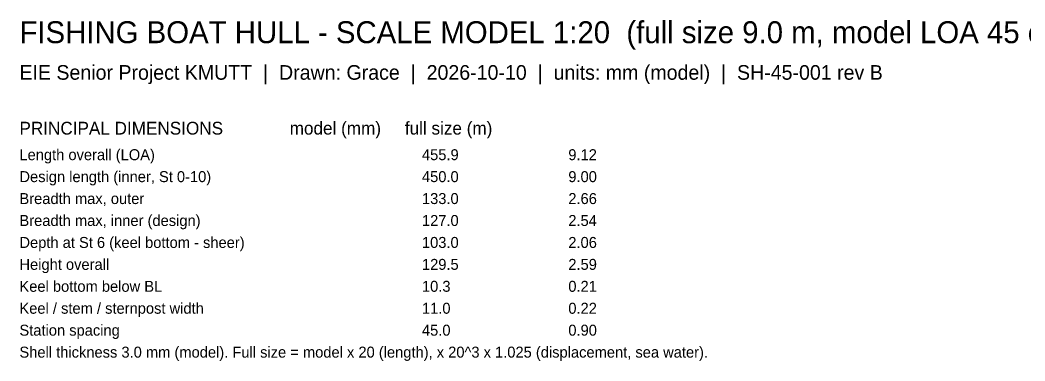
# Model space of a CAD drawing. Header units: millimetres. Extents: x -20 to 697, y -482 to 154.
# Drawn here: x 0.2 to 274.8, y -481.9 to -388.7 of the extents above; entities that cross this region are included whole.
import ezdxf

# ---------------------------------------------------------------- set-up
doc = ezdxf.new("R2010")
doc.units = ezdxf.units.MM
doc.layers.add('TEXT', color=2, linetype='CONTINUOUS')

msp = doc.modelspace()

# ---------------------------------------------------------------- texts
at = {"layer": 'TEXT'}
for s, height, p in [('FISHING BOAT HULL - SCALE MODEL 1:20  (full size 9.0 m, model LOA 45 cm, shell 3 mm)', 6, (0, -395)), ('EIE Senior Project KMUTT  |  Drawn: Grace  |  2026-10-10  |  units: mm (model)  |  SH-45-001 rev B', 4, (0, -405)), ('PRINCIPAL DIMENSIONS              model (mm)     full size (m)', 3.5, (0, -420)), ('Length overall (LOA)', 3, (0, -427)), ('455.9', 3, (110, -427)), ('9.12', 3, (150, -427)), ('Design length (inner, St 0-10)', 3, (0, -433)), ('450.0', 3, (110, -433)), ('9.00', 3, (150, -433)), ('Breadth max, outer', 3, (0, -439)), ('133.0', 3, (110, -439)), ('2.66', 3, (150, -439)), ('Breadth max, inner (design)', 3, (0, -445)), ('127.0', 3, (110, -445)), ('2.54', 3, (150, -445)), ('Depth at St 6 (keel bottom - sheer)', 3, (0, -451)), ('103.0', 3, (110, -451)), ('2.06', 3, (150, -451)), ('Height overall', 3, (0, -457)), ('129.5', 3, (110, -457)), ('2.59', 3, (150, -457)), ('Keel bottom below BL', 3, (0, -463)), ('10.3', 3, (110, -463)), ('0.21', 3, (150, -463)), ('Keel / stem / sternpost width', 3, (0, -469)), ('11.0', 3, (110, -469)), ('0.22', 3, (150, -469)), ('Station spacing', 3, (0, -475)), ('45.0', 3, (110, -475)), ('0.90', 3, (150, -475)), ('Shell thickness 3.0 mm (model). Full size = model x 20 (length), x 20^3 x 1.025 (displacement, sea water).', 3, (0, -481))]:
    msp.add_text(s, height=height, dxfattribs=at).set_placement(p)

doc.saveas('drawing.dxf')
